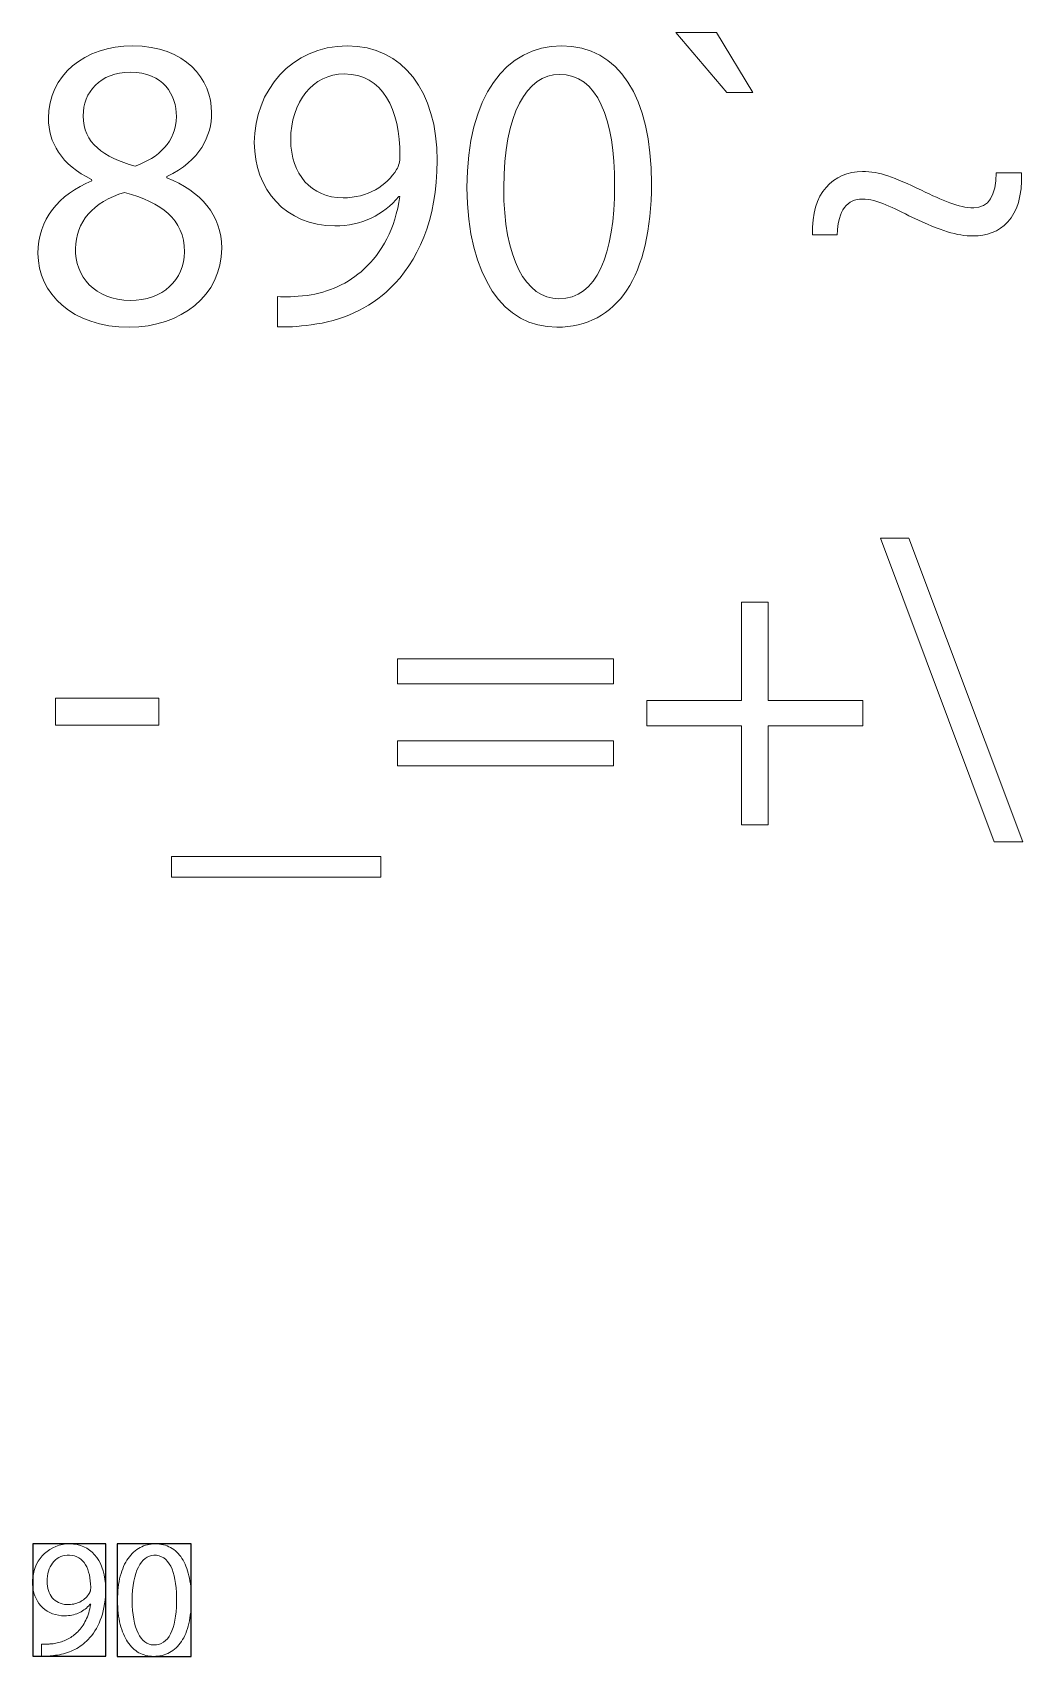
# Model space of a CAD drawing. Header units: millimetres. Extents: x 0 to 125, y 0 to 142.
# Drawn here: x 26.6 to 65.3, y -0.2 to 63.1 of the extents above; entities that cross this region are included whole.
import ezdxf

# ---------------------------------------------------------------- set-up
doc = ezdxf.new("R2010")
doc.units = ezdxf.units.MM
doc.header["$MEASUREMENT"] = 0
doc.layers.add('Layer 1', color=7, linetype='Continuous')

msp = doc.modelspace()

# ---------------------------------------------------------------- linework, layer by layer
for points in [[(26.648, -0.226), (29.488, -0.226), (29.488, 4.155), (26.648, 4.155)], [(29.941, -0.238), (32.827, -0.238), (32.827, 4.155), (29.941, 4.155)]]:
    msp.add_lwpolyline(points, close=True)
at = {"layer": 'Layer 1', "lineweight": 0}
for points in [[(53.3, 63.073), (54.72, 60.739), (53.708, 60.739), (51.717, 63.073), (53.3, 63.073)], [(64.137, 31.527), (59.698, 43.359), (60.807, 43.359), (65.247, 31.527), (64.137, 31.527)], [(55.325, 40.862), (55.325, 37.027), (59.013, 37.027), (59.013, 36.048), (55.325, 36.048), (55.325, 32.18), (54.28, 32.18), (54.28, 36.048), (50.592, 36.048), (50.592, 37.027), (54.28, 37.027), (54.28, 40.862), (55.325, 40.862)], [(40.866, 37.68), (40.866, 38.659), (49.287, 38.659), (49.287, 37.68), (40.866, 37.68)], [(31.564, 37.125), (31.564, 36.064), (27.533, 36.064), (27.533, 37.125), (31.564, 37.125)], [(40.866, 34.481), (40.866, 35.46), (49.287, 35.46), (49.287, 34.481), (40.866, 34.481)], [(40.213, 30.956), (40.213, 30.14), (32.053, 30.14), (32.053, 30.956), (40.213, 30.956)]]:
    msp.add_lwpolyline(points, dxfattribs=at)
for points in [[(26.992, 0.245), (27.013, 0.243), (27.035, 0.241), (27.058, 0.24), (27.081, 0.24), (27.104, 0.239), (27.128, 0.24), (27.153, 0.24), (27.178, 0.241), (27.204, 0.243), (27.231, 0.244), (27.258, 0.246), (27.287, 0.248), (27.316, 0.251), (27.346, 0.254), (27.377, 0.257), (27.408, 0.26), (27.441, 0.263), (27.489, 0.269), (27.545, 0.279), (27.602, 0.291), (27.658, 0.304), (27.713, 0.319), (27.768, 0.336), (27.822, 0.355), (27.875, 0.376), (27.927, 0.398), (27.978, 0.423), (28.029, 0.449), (28.078, 0.477), (28.126, 0.506), (28.174, 0.538), (28.22, 0.571), (28.264, 0.606), (28.308, 0.643), (28.351, 0.683), (28.398, 0.728), (28.444, 0.776), (28.488, 0.826), (28.53, 0.879), (28.571, 0.933), (28.61, 0.991), (28.647, 1.05), (28.682, 1.113), (28.714, 1.177), (28.745, 1.244), (28.774, 1.314), (28.801, 1.386), (28.826, 1.46), (28.848, 1.537), (28.868, 1.617), (28.886, 1.699), (28.901, 1.783), (28.904, 1.805), (28.904, 1.805), (28.903, 1.805), (28.902, 1.805), (28.901, 1.805), (28.899, 1.805), (28.898, 1.805), (28.896, 1.805), (28.895, 1.805), (28.893, 1.805), (28.891, 1.805), (28.89, 1.805), (28.888, 1.805), (28.887, 1.805), (28.886, 1.805), (28.885, 1.805), (28.885, 1.805), (28.871, 1.789), (28.829, 1.741), (28.785, 1.696), (28.739, 1.653), (28.69, 1.613), (28.64, 1.576), (28.588, 1.541), (28.534, 1.508), (28.478, 1.479), (28.42, 1.452), (28.36, 1.429), (28.299, 1.408), (28.235, 1.39), (28.17, 1.375), (28.103, 1.364), (28.035, 1.355), (27.964, 1.35), (27.892, 1.348), (27.768, 1.353), (27.644, 1.368), (27.526, 1.394), (27.415, 1.43), (27.31, 1.476), (27.211, 1.53), (27.119, 1.593), (27.035, 1.664), (26.957, 1.743), (26.888, 1.828), (26.826, 1.921), (26.772, 2.019), (26.727, 2.123), (26.69, 2.232), (26.662, 2.346), (26.643, 2.463), (26.634, 2.585), (26.634, 2.716), (26.645, 2.852), (26.668, 2.985), (26.701, 3.114), (26.744, 3.239), (26.797, 3.359), (26.86, 3.474), (26.932, 3.581), (27.014, 3.682), (27.104, 3.775), (27.202, 3.859), (27.308, 3.935), (27.422, 4), (27.543, 4.055), (27.671, 4.099), (27.806, 4.13), (27.947, 4.149), (28.094, 4.155), (28.24, 4.147), (28.379, 4.125), (28.511, 4.091), (28.635, 4.043), (28.752, 3.983), (28.861, 3.911), (28.962, 3.827), (29.055, 3.732), (29.14, 3.626), (29.216, 3.509), (29.283, 3.383), (29.341, 3.246), (29.389, 3.1), (29.428, 2.945), (29.457, 2.781), (29.476, 2.608), (29.485, 2.428), (29.484, 2.26), (29.477, 2.106), (29.464, 1.957), (29.446, 1.814), (29.422, 1.676), (29.393, 1.543), (29.359, 1.416), (29.321, 1.294), (29.278, 1.177), (29.232, 1.066), (29.181, 0.959), (29.126, 0.858), (29.069, 0.762), (29.008, 0.671), (28.944, 0.586), (28.877, 0.505), (28.808, 0.429), (28.74, 0.362), (28.682, 0.308), (28.622, 0.257), (28.559, 0.209), (28.495, 0.163), (28.429, 0.12), (28.36, 0.08), (28.291, 0.042), (28.219, 0.006), (28.147, -0.027), (28.073, -0.057), (27.998, -0.084), (27.922, -0.109), (27.846, -0.131), (27.768, -0.15), (27.69, -0.167), (27.612, -0.18), (27.534, -0.191), (27.491, -0.197), (27.455, -0.202), (27.421, -0.207), (27.387, -0.211), (27.353, -0.214), (27.32, -0.217), (27.288, -0.22), (27.256, -0.222), (27.225, -0.224), (27.195, -0.225), (27.166, -0.226), (27.137, -0.227), (27.109, -0.228), (27.082, -0.228), (27.056, -0.227), (27.03, -0.227), (27.006, -0.226), (26.992, -0.225), (26.992, -0.217), (26.992, -0.201), (26.992, -0.178), (26.992, -0.15), (26.992, -0.117), (26.992, -0.081), (26.992, -0.042), (26.992, -0.002), (26.992, 0.038), (26.992, 0.078), (26.992, 0.116), (26.992, 0.151), (26.992, 0.182), (26.992, 0.208), (26.992, 0.228), (26.992, 0.24)], [(32.828, 2.007), (32.826, 1.874), (32.821, 1.744), (32.814, 1.619), (32.803, 1.497), (32.789, 1.379), (32.772, 1.265), (32.752, 1.155), (32.729, 1.049), (32.703, 0.947), (32.675, 0.849), (32.643, 0.755), (32.609, 0.665), (32.571, 0.579), (32.531, 0.497), (32.488, 0.42), (32.442, 0.347), (32.394, 0.278), (32.343, 0.213), (32.289, 0.152), (32.232, 0.096), (32.173, 0.044), (32.111, -0.003), (32.046, -0.046), (31.979, -0.085), (31.91, -0.119), (31.837, -0.149), (31.763, -0.174), (31.685, -0.195), (31.606, -0.211), (31.524, -0.223), (31.439, -0.23), (31.352, -0.232), (31.275, -0.23), (31.2, -0.223), (31.126, -0.212), (31.054, -0.196), (30.984, -0.176), (30.916, -0.151), (30.849, -0.122), (30.785, -0.089), (30.722, -0.051), (30.662, -0.009), (30.603, 0.037), (30.547, 0.088), (30.493, 0.143), (30.441, 0.202), (30.392, 0.265), (30.344, 0.332), (30.3, 0.403), (30.257, 0.479), (30.217, 0.558), (30.18, 0.642), (30.145, 0.729), (30.113, 0.821), (30.083, 0.916), (30.057, 1.016), (30.033, 1.119), (30.012, 1.226), (29.994, 1.337), (29.979, 1.452), (29.966, 1.57), (29.957, 1.693), (29.951, 1.819), (29.949, 1.948), (29.95, 2.08), (29.956, 2.208), (29.964, 2.332), (29.977, 2.452), (29.992, 2.568), (30.011, 2.681), (30.033, 2.789), (30.058, 2.894), (30.086, 2.994), (30.117, 3.091), (30.151, 3.184), (30.188, 3.272), (30.228, 3.357), (30.27, 3.437), (30.315, 3.513), (30.363, 3.585), (30.413, 3.653), (30.466, 3.717), (30.521, 3.777), (30.578, 3.832), (30.638, 3.883), (30.7, 3.93), (30.764, 3.972), (30.83, 4.01), (30.898, 4.044), (30.968, 4.073), (31.04, 4.098), (31.113, 4.119), (31.188, 4.135), (31.265, 4.146), (31.344, 4.153), (31.424, 4.155), (31.507, 4.153), (31.587, 4.146), (31.665, 4.134), (31.741, 4.118), (31.815, 4.098), (31.886, 4.073), (31.954, 4.043), (32.021, 4.009), (32.084, 3.971), (32.146, 3.929), (32.205, 3.883), (32.261, 3.832), (32.315, 3.777), (32.366, 3.718), (32.415, 3.655), (32.461, 3.588), (32.505, 3.517), (32.546, 3.442), (32.584, 3.363), (32.619, 3.281), (32.652, 3.194), (32.682, 3.104), (32.709, 3.01), (32.734, 2.913), (32.756, 2.812), (32.775, 2.707), (32.791, 2.599), (32.804, 2.488), (32.814, 2.373), (32.822, 2.254), (32.826, 2.132), (32.828, 2.007)], [(27.201, 2.686), (27.204, 2.592), (27.214, 2.502), (27.231, 2.416), (27.254, 2.334), (27.284, 2.257), (27.319, 2.184), (27.36, 2.117), (27.407, 2.055), (27.46, 1.999), (27.517, 1.948), (27.58, 1.904), (27.648, 1.866), (27.72, 1.836), (27.797, 1.812), (27.878, 1.795), (27.964, 1.787), (28.044, 1.786), (28.112, 1.789), (28.178, 1.797), (28.242, 1.808), (28.304, 1.823), (28.363, 1.841), (28.421, 1.863), (28.475, 1.887), (28.528, 1.915), (28.577, 1.945), (28.625, 1.978), (28.669, 2.013), (28.71, 2.051), (28.749, 2.09), (28.785, 2.132), (28.817, 2.175), (28.847, 2.22), (28.857, 2.237), (28.862, 2.247), (28.868, 2.257), (28.873, 2.267), (28.877, 2.278), (28.881, 2.289), (28.885, 2.301), (28.889, 2.313), (28.892, 2.325), (28.895, 2.338), (28.898, 2.351), (28.9, 2.365), (28.901, 2.379), (28.903, 2.394), (28.904, 2.409), (28.904, 2.425), (28.904, 2.464), (28.9, 2.592), (28.89, 2.716), (28.874, 2.836), (28.852, 2.949), (28.824, 3.057), (28.789, 3.159), (28.748, 3.254), (28.701, 3.341), (28.647, 3.421), (28.586, 3.492), (28.519, 3.555), (28.445, 3.608), (28.364, 3.651), (28.276, 3.684), (28.181, 3.706), (28.079, 3.717), (27.984, 3.716), (27.899, 3.706), (27.817, 3.687), (27.74, 3.66), (27.667, 3.624), (27.597, 3.581), (27.533, 3.53), (27.473, 3.472), (27.419, 3.407), (27.37, 3.336), (27.327, 3.259), (27.289, 3.176), (27.258, 3.087), (27.233, 2.994), (27.215, 2.895), (27.204, 2.793)], [(30.523, 1.942), (30.527, 1.744), (30.538, 1.557), (30.557, 1.381), (30.582, 1.216), (30.615, 1.063), (30.654, 0.922), (30.7, 0.794), (30.751, 0.677), (30.809, 0.573), (30.872, 0.482), (30.941, 0.403), (31.015, 0.338), (31.095, 0.286), (31.179, 0.248), (31.268, 0.223), (31.361, 0.212), (31.464, 0.216), (31.564, 0.236), (31.657, 0.27), (31.743, 0.318), (31.822, 0.381), (31.894, 0.457), (31.96, 0.546), (32.019, 0.649), (32.071, 0.763), (32.117, 0.89), (32.156, 1.029), (32.188, 1.179), (32.214, 1.339), (32.233, 1.51), (32.246, 1.691), (32.252, 1.882), (32.252, 2.077), (32.246, 2.261), (32.234, 2.437), (32.215, 2.603), (32.19, 2.759), (32.159, 2.906), (32.121, 3.041), (32.076, 3.166), (32.025, 3.279), (31.967, 3.38), (31.902, 3.468), (31.83, 3.544), (31.751, 3.606), (31.665, 3.654), (31.572, 3.688), (31.471, 3.707), (31.368, 3.711), (31.278, 3.7), (31.191, 3.676), (31.108, 3.638), (31.029, 3.586), (30.955, 3.521), (30.885, 3.443), (30.821, 3.351), (30.762, 3.246), (30.708, 3.128), (30.661, 2.997), (30.62, 2.853), (30.586, 2.696), (30.559, 2.526), (30.539, 2.344), (30.527, 2.149)]]:
    msp.add_lwpolyline(points, close=True, dxfattribs=at)
for points, knots in [([(26.847, 54.456), (26.847, 55.794), (27.647, 56.741), (28.953, 57.295), (28.953, 57.295), (28.936, 57.344), (28.936, 57.344), (27.761, 57.899), (27.255, 58.813), (27.255, 59.727), (27.255, 61.408), (28.675, 62.551), (30.536, 62.551), (32.592, 62.551), (33.62, 61.261), (33.62, 59.939), (33.62, 59.042), (33.18, 58.079), (31.874, 57.459), (31.874, 57.459), (31.874, 57.41), (31.874, 57.41), (33.196, 56.887), (34.012, 55.957), (34.012, 54.668), (34.012, 52.824), (32.429, 51.583), (30.405, 51.583), (28.186, 51.583), (26.847, 52.905), (26.847, 54.456)], [0, 0, 0, 0, 1, 1, 1, 2, 2, 2, 3, 3, 3, 4, 4, 4, 5, 5, 5, 6, 6, 6, 7, 7, 7, 8, 8, 8, 9, 9, 9, 10, 10, 10, 10]), ([(36.182, 52.775), (36.492, 52.742), (36.851, 52.775), (37.34, 52.824), (38.173, 52.938), (38.956, 53.281), (39.56, 53.852), (40.262, 54.488), (40.768, 55.419), (40.963, 56.675), (40.963, 56.675), (40.915, 56.675), (40.915, 56.675), (40.327, 55.957), (39.478, 55.533), (38.418, 55.533), (36.508, 55.533), (35.284, 56.969), (35.284, 58.781), (35.284, 60.788), (36.737, 62.551), (38.907, 62.551), (41.078, 62.551), (42.416, 60.788), (42.416, 58.079), (42.416, 55.745), (41.633, 54.113), (40.588, 53.101), (39.772, 52.301), (38.646, 51.812), (37.504, 51.681), (36.981, 51.6), (36.524, 51.583), (36.182, 51.6), (36.182, 51.6), (36.182, 52.775), (36.182, 52.775)], [0, 0, 0, 0, 1, 1, 1, 2, 2, 2, 3, 3, 3, 4, 4, 4, 5, 5, 5, 6, 6, 6, 7, 7, 7, 8, 8, 8, 9, 9, 9, 10, 10, 10, 11, 11, 11, 12, 12, 12, 12]), ([(50.771, 57.181), (50.771, 53.574), (49.433, 51.583), (47.083, 51.583), (45.01, 51.583), (43.607, 53.525), (43.574, 57.034), (43.574, 60.592), (45.108, 62.551), (47.262, 62.551), (49.498, 62.551), (50.771, 60.56), (50.771, 57.181)], [0, 0, 0, 0, 1, 1, 1, 2, 2, 2, 3, 3, 3, 4, 4, 4, 4]), ([(28.61, 59.825), (28.61, 58.764), (29.41, 58.193), (30.634, 57.867), (31.548, 58.177), (32.249, 58.83), (32.249, 59.793), (32.249, 60.641), (31.743, 61.522), (30.454, 61.522), (29.263, 61.522), (28.61, 60.739), (28.61, 59.825)], [0, 0, 0, 0, 1, 1, 1, 2, 2, 2, 3, 3, 3, 4, 4, 4, 4]), ([(36.704, 58.878), (36.704, 57.557), (37.504, 56.626), (38.744, 56.626), (39.707, 56.626), (40.458, 57.1), (40.833, 57.736), (40.915, 57.867), (40.963, 58.03), (40.963, 58.258), (40.963, 60.07), (40.294, 61.457), (38.793, 61.457), (37.569, 61.457), (36.704, 60.38), (36.704, 58.878)], [0, 0, 0, 0, 1, 1, 1, 2, 2, 2, 3, 3, 3, 4, 4, 4, 5, 5, 5, 5]), ([(45.01, 57.018), (45.01, 54.26), (45.859, 52.693), (47.164, 52.693), (48.633, 52.693), (49.335, 54.407), (49.335, 57.116), (49.335, 59.727), (48.666, 61.441), (47.181, 61.441), (45.924, 61.441), (45.01, 59.907), (45.01, 57.018)], [0, 0, 0, 0, 1, 1, 1, 2, 2, 2, 3, 3, 3, 4, 4, 4, 4]), ([(57.053, 55.19), (56.988, 56.822), (57.869, 57.654), (58.995, 57.654), (59.68, 57.654), (60.203, 57.442), (61.296, 56.92), (62.128, 56.528), (62.733, 56.235), (63.336, 56.235), (63.924, 56.235), (64.201, 56.708), (64.218, 57.606), (64.218, 57.606), (65.197, 57.606), (65.197, 57.606), (65.278, 55.778), (64.332, 55.141), (63.32, 55.141), (62.667, 55.141), (62.08, 55.337), (60.954, 55.859), (60.186, 56.235), (59.583, 56.577), (58.995, 56.577), (58.408, 56.577), (58.049, 56.169), (58.016, 55.19), (58.016, 55.19), (57.053, 55.19), (57.053, 55.19)], [0, 0, 0, 0, 1, 1, 1, 2, 2, 2, 3, 3, 3, 4, 4, 4, 5, 5, 5, 6, 6, 6, 7, 7, 7, 8, 8, 8, 9, 9, 9, 10, 10, 10, 10]), ([(32.559, 54.521), (32.559, 55.81), (31.662, 56.43), (30.226, 56.838), (28.985, 56.479), (28.316, 55.663), (28.316, 54.652), (28.267, 53.574), (29.083, 52.628), (30.438, 52.628), (31.727, 52.628), (32.559, 53.427), (32.559, 54.521)], [0, 0, 0, 0, 1, 1, 1, 2, 2, 2, 3, 3, 3, 4, 4, 4, 4])]:
    msp.add_open_spline(points, degree=3, knots=knots, dxfattribs=at)

doc.saveas('drawing.dxf')
